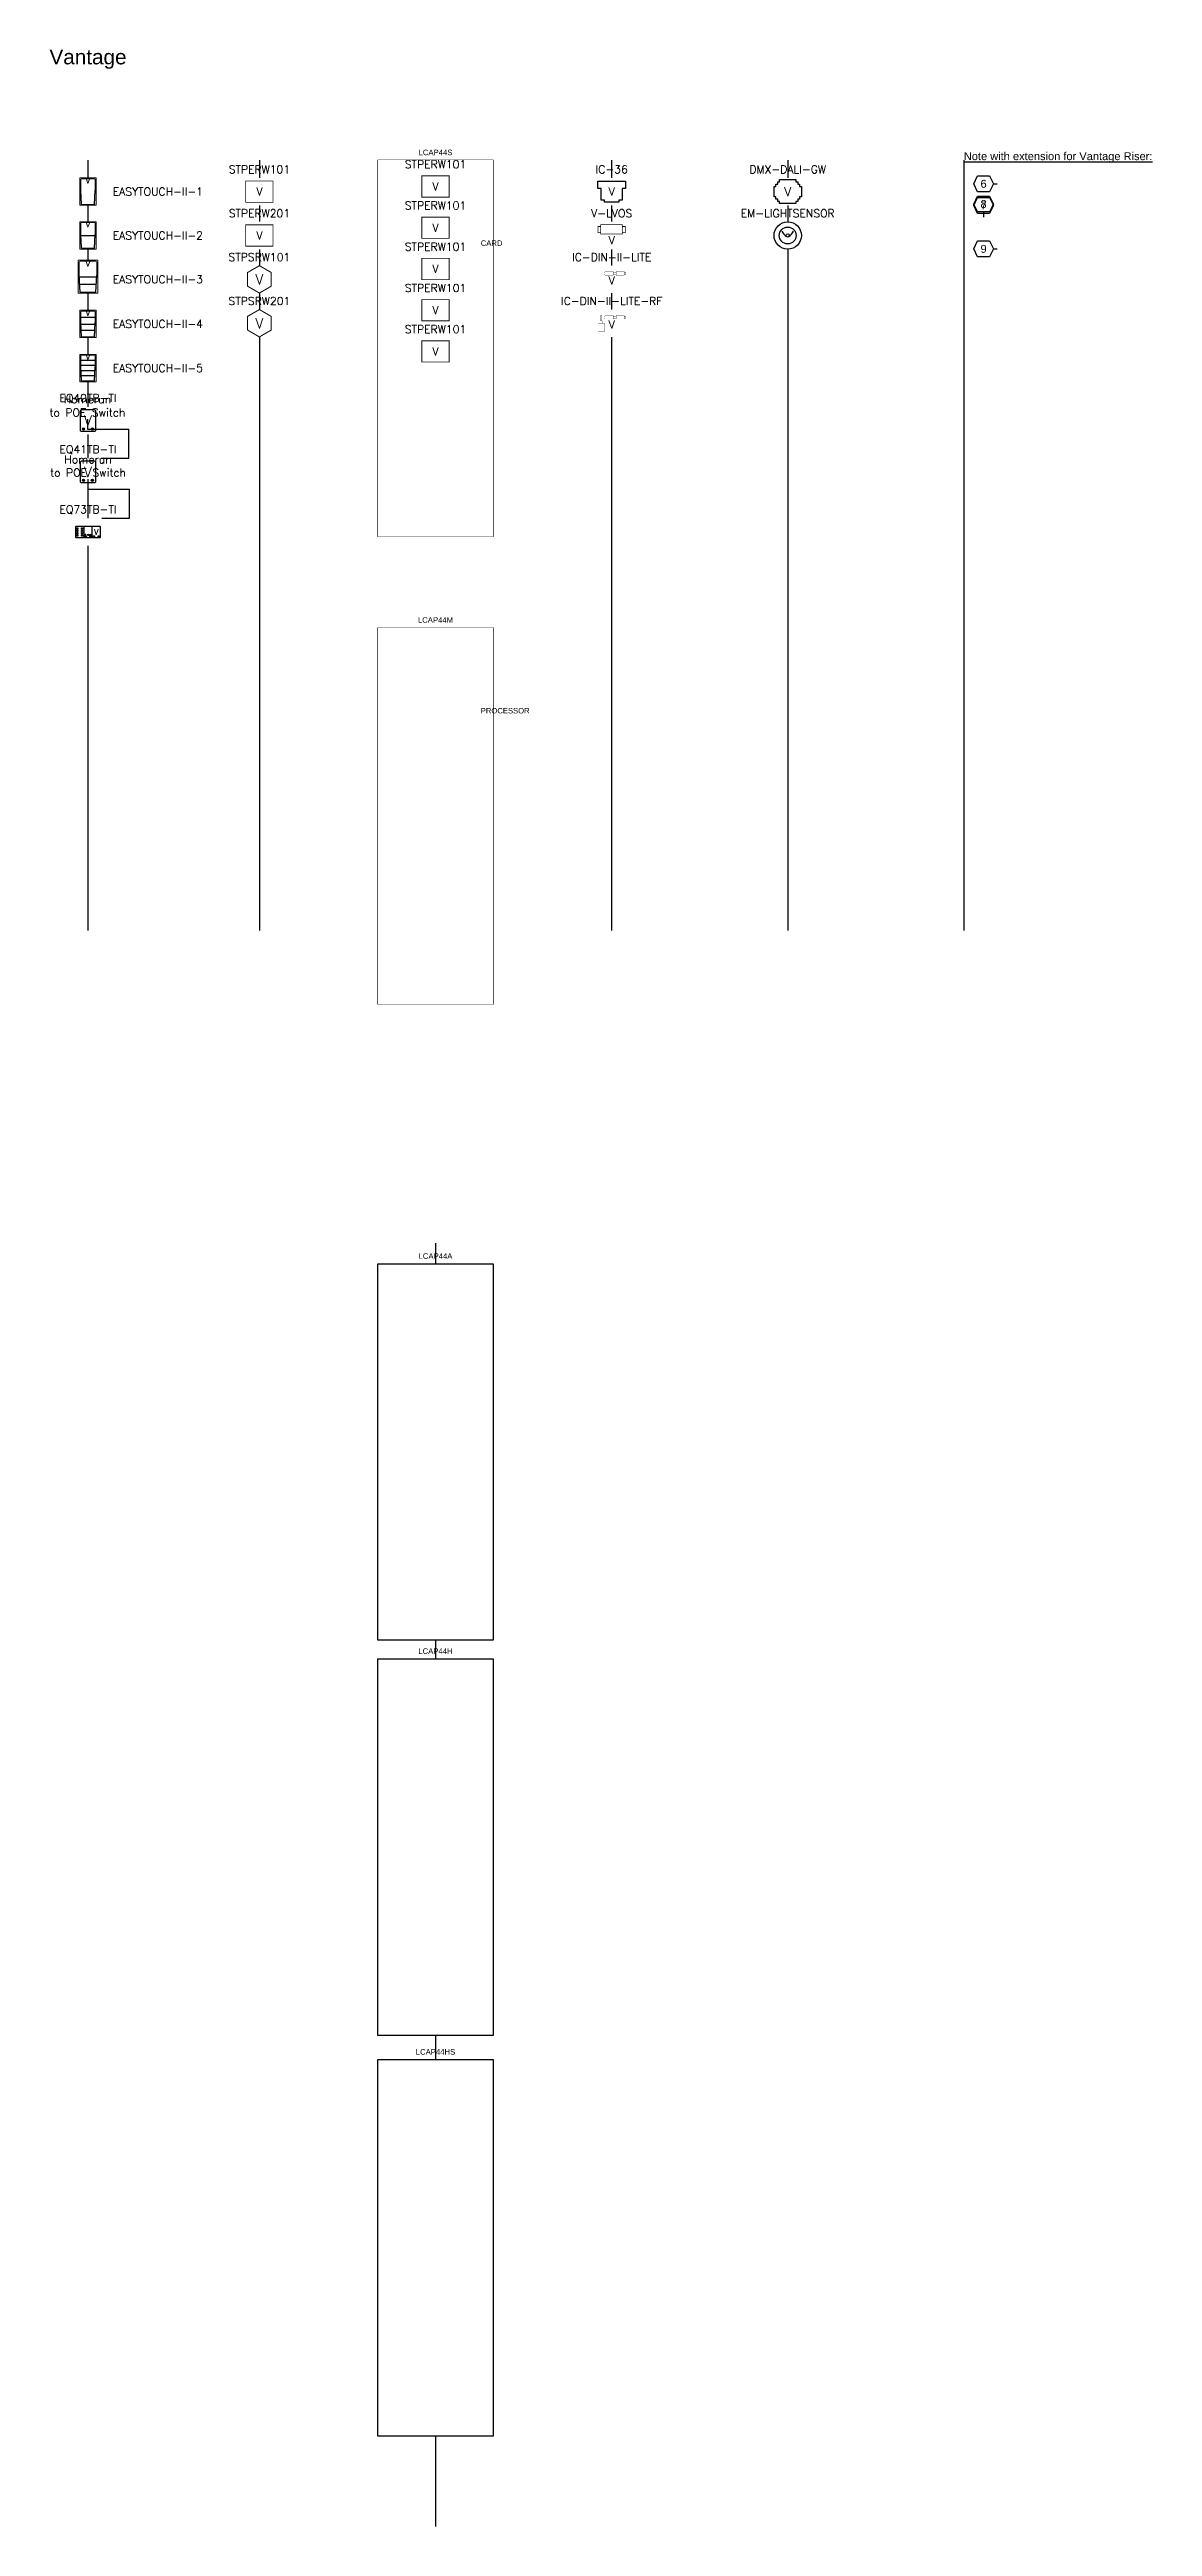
# Model space of a CAD drawing. Header units: inches. Extents: x -233 to 23, y -182 to 484.
# Drawn here: x -103.7 to -70.2, y -45 to 30.1 of the extents above; entities that cross this region are included whole.
import ezdxf
from ezdxf.enums import TextEntityAlignment as Align

# ---------------------------------------------------------------- set-up
doc = ezdxf.new("R2010")
doc.units = ezdxf.units.IN
doc.header["$MEASUREMENT"] = 0
doc.set_wipeout_variables(frame=1)
doc.styles.add('Arial', font='arial.ttf', dxfattribs={"height": 0.1875})
doc.styles.add('ROMANC', font='COMPLEX.SHX')
doc.styles.add('ROMANS', font='ROMANS.shx')
doc.styles.get("Standard").update_dxf_attribs({"font": 'arial.ttf'})

# ---------------------------------------------------------------- blocks, each defined once
blk = doc.blocks.new('V-IC-36')
blk.add_wipeout([(-0.415, 0.415), (0.415, 0.415), (0.415, -0.415), (-0.415, -0.415)])
at = {"linetype": 'Continuous'}
for p, q in [((-0.415, 0.097), (-0.415, 0.322)), ((-0.415, 0.322), (0.415, 0.322)), ((-0.316, 0.097), (-0.415, 0.097)), ((-0.316, -0.26), (-0.316, 0.097)), ((0.415, 0.097), (0.316, 0.097)), ((0.316, 0.097), (0.316, -0.26)), ((0.415, 0.322), (0.415, 0.097)), ((-0.217, -0.26), (-0.316, -0.26)), ((-0.217, -0.322), (-0.217, -0.26)), ((0.217, -0.322), (-0.217, -0.322)), ((0.217, -0.26), (0.217, -0.322)), ((0.316, -0.26), (0.217, -0.26))]:
    blk.add_line(p, q, dxfattribs=at)
at = {"style": 'ROMANC'}
blk.add_text('V', height=0.242, dxfattribs=at).set_placement((0, 0), align=Align.MIDDLE_CENTER)
at = {"insert": (0, 0.674), "char_height": 0.24, "width": 5.724, "attachment_point": 5, "style": 'ROMANS'}
blk.add_mtext('IC-36', dxfattribs=at)
blk = doc.blocks.new('V-IC-DIN-II-LITE')
blk.add_wipeout([(-0.415, 0.415), (0.415, 0.415), (0.415, -0.415), (-0.415, -0.415)])
at = {"linetype": 'Continuous', "const_width": 0.00805}
for points in [[(-0.203, 0.146), (-0.234, 0.146), (-0.234, 0.215), (-0.203, 0.215)], [(0.043, 0.215), (0.136, 0.215)], [(0.136, 0.146), (0.043, 0.146)], [(0.382, 0.215), (0.415, 0.215), (0.415, 0.146), (0.382, 0.146)]]:
    blk.add_lwpolyline(points, dxfattribs=at)
for points in [[(-0.203, 0.236), (0.043, 0.236), (0.043, 0.128), (-0.203, 0.128)], [(0.136, 0.236), (0.382, 0.236), (0.382, 0.128), (0.136, 0.128)]]:
    blk.add_lwpolyline(points, close=True, dxfattribs=at)
at = {"style": 'ROMANC'}
blk.add_text('V', height=0.242, dxfattribs=at).set_placement((0.001, -0.035), align=Align.MIDDLE_CENTER)
at = {"insert": (0, 0.674), "char_height": 0.24, "width": 5.724, "attachment_point": 5, "style": 'ROMANS'}
blk.add_mtext('IC-DIN-II-LITE', dxfattribs=at)
blk = doc.blocks.new('V-IC-DIN-II-LITE-RF')
blk.add_wipeout([(-0.415, 0.415), (0.415, 0.415), (0.415, -0.415), (-0.415, -0.415)])
at = {"linetype": 'Continuous', "const_width": 0.00805}
for points in [[(-0.415, 0.006), (-0.22, 0.006), (-0.22, -0.247), (-0.415, -0.247)], [(-0.203, 0.236), (0.043, 0.236), (0.043, 0.128), (-0.203, 0.128)], [(0.136, 0.236), (0.382, 0.236), (0.382, 0.128), (0.136, 0.128)]]:
    blk.add_lwpolyline(points, close=True, dxfattribs=at)
for points in [[(-0.29, 0.006), (-0.29, 0.076), (-0.308, 0.076), (-0.308, 0.246), (-0.327, 0.246), (-0.327, 0.076), (-0.345, 0.076), (-0.345, 0.006)], [(-0.203, 0.146), (-0.234, 0.146), (-0.234, 0.215), (-0.203, 0.215)], [(0.043, 0.215), (0.136, 0.215)], [(0.136, 0.146), (0.043, 0.146)], [(0.382, 0.215), (0.415, 0.215), (0.415, 0.146), (0.382, 0.146)]]:
    blk.add_lwpolyline(points, dxfattribs=at)
at = {"style": 'ROMANC'}
blk.add_text('V', height=0.242, dxfattribs=at).set_placement((0.001, -0.035), align=Align.MIDDLE_CENTER)
at = {"insert": (0, 0.674), "char_height": 0.24, "width": 5.724, "attachment_point": 5, "style": 'ROMANS'}
blk.add_mtext('IC-DIN-II-LITE-RF', dxfattribs=at)
blk = doc.blocks.new('V-EM-LIGHTSENSOR')
blk.add_wipeout([(-0.415, 0.415), (0.415, 0.415), (0.415, -0.415), (-0.415, -0.415)])
for radius in [0.415, 0.256, 0.0502]:
    blk.add_circle((0, 0), radius)
for centre, start, end in [((0.544, 0.614), 214.07445, 228.01219), ((-0.544, 0.614), 311.98781, 325.92555)]:
    blk.add_arc(centre, 0.87, start, end)
at = {"insert": (0, 0.674), "char_height": 0.24, "width": 5.724, "attachment_point": 5, "style": 'ROMANS'}
blk.add_mtext('EM-LIGHTSENSOR', dxfattribs=at)
blk = doc.blocks.new('V-DMX-DALI-GW')
blk.add_wipeout([(-0.415, 0.415), (0.415, 0.415), (0.415, -0.415), (-0.415, -0.415)])
at = {"linetype": 'Continuous'}
blk.add_lwpolyline([(0.415, 0), (0.415, -0.155), (0.359, -0.155), (0.359, -0.225), (0.303, -0.225), (0.303, -0.295), (0.247, -0.295), (0.247, -0.365), (-0.247, -0.365), (-0.247, -0.295), (-0.303, -0.295), (-0.303, -0.225), (-0.359, -0.225), (-0.359, -0.155), (-0.415, -0.155), (-0.415, 0), (-0.415, 0.155), (-0.359, 0.155), (-0.359, 0.225), (-0.303, 0.225), (-0.303, 0.295), (-0.247, 0.295), (-0.247, 0.365), (0.247, 0.365), (0.247, 0.295), (0.303, 0.295), (0.303, 0.225), (0.359, 0.225), (0.359, 0.155), (0.415, 0.155)], close=True, dxfattribs=at)
at = {"style": 'ROMANC'}
blk.add_text('V', height=0.274, dxfattribs=at).set_placement((0, 0), align=Align.MIDDLE_CENTER)
at = {"insert": (0, 0.674), "char_height": 0.24, "width": 5.724, "attachment_point": 5, "style": 'ROMANS'}
blk.add_mtext('DMX-DALI-GW', dxfattribs=at)
blk = doc.blocks.new('V-STPERW101')
blk.add_wipeout([(-0.415, 0.415), (0.415, 0.415), (0.415, -0.415), (-0.415, -0.415)])
at = {"linetype": 'Continuous', "const_width": 0.0241}
blk.add_lwpolyline([(-0.414, 0.322), (0.415, 0.322), (0.415, -0.322), (-0.414, -0.322)], close=True, dxfattribs=at)
at = {"style": 'ROMANC'}
blk.add_text('V', height=0.242, dxfattribs=at).set_placement((0.001, 0), align=Align.MIDDLE_CENTER)
at = {"insert": (0, 0.674), "char_height": 0.24, "width": 5.724, "attachment_point": 5, "style": 'ROMANS'}
blk.add_mtext('STPERW101', dxfattribs=at)
blk = doc.blocks.new('V-STPERW201')
blk.add_wipeout([(-0.415, 0.415), (0.415, 0.415), (0.415, -0.415), (-0.415, -0.415)])
at = {"linetype": 'Continuous', "const_width": 0.0241}
blk.add_lwpolyline([(-0.414, 0.322), (0.415, 0.322), (0.415, -0.322), (-0.414, -0.322)], close=True, dxfattribs=at)
at = {"style": 'ROMANC'}
blk.add_text('V', height=0.242, dxfattribs=at).set_placement((0.001, 0), align=Align.MIDDLE_CENTER)
at = {"insert": (0, 0.674), "char_height": 0.24, "width": 5.724, "attachment_point": 5, "style": 'ROMANS'}
blk.add_mtext('STPERW201', dxfattribs=at)
blk = doc.blocks.new('V-STPSRW101')
blk.add_wipeout([(-0.415, 0.415), (0.415, 0.415), (0.415, -0.415), (-0.415, -0.415)])
at = {"linetype": 'Continuous', "const_width": 0.0311}
blk.add_lwpolyline([(0, -0.415), (0.359, -0.207), (0.359, 0.208), (0, 0.415), (-0.359, 0.208), (-0.359, -0.207)], close=True, dxfattribs=at)
at = {"style": 'ROMANC'}
blk.add_text('V', height=0.312, dxfattribs=at).set_placement((0, 0), align=Align.MIDDLE_CENTER)
at = {"insert": (0, 0.674), "char_height": 0.24, "width": 5.724, "attachment_point": 5, "style": 'ROMANS'}
blk.add_mtext('STPSRW101', dxfattribs=at)
blk = doc.blocks.new('V-STPSRW201')
blk.add_wipeout([(-0.415, 0.415), (0.415, 0.415), (0.415, -0.415), (-0.415, -0.415)])
at = {"linetype": 'Continuous', "const_width": 0.0311}
blk.add_lwpolyline([(0, -0.415), (0.359, -0.207), (0.359, 0.208), (0, 0.415), (-0.359, 0.208), (-0.359, -0.207)], close=True, dxfattribs=at)
at = {"style": 'ROMANC'}
blk.add_text('V', height=0.312, dxfattribs=at).set_placement((0, 0), align=Align.MIDDLE_CENTER)
at = {"insert": (0, 0.674), "char_height": 0.24, "width": 5.724, "attachment_point": 5, "style": 'ROMANS'}
blk.add_mtext('STPSRW201', dxfattribs=at)
blk = doc.blocks.new('V-LVOS')
blk.add_wipeout([(-0.415, 0.415), (0.415, 0.415), (0.415, -0.415), (-0.415, -0.415)])
at = {"linetype": 'Continuous', "const_width": 0.0215}
for points in [[(-0.332, 0.088), (-0.415, 0.088), (-0.415, 0.273), (-0.332, 0.273)], [(0.327, 0.273), (0.415, 0.273), (0.415, 0.088), (0.327, 0.088)]]:
    blk.add_lwpolyline(points, dxfattribs=at)
blk.add_lwpolyline([(-0.332, 0.327), (0.327, 0.327), (0.327, 0.041), (-0.332, 0.041)], close=True, dxfattribs=at)
at = {"style": 'ROMANC'}
blk.add_text('V', height=0.242, dxfattribs=at).set_placement((0.001, -0.146), align=Align.MIDDLE_CENTER)
at = {"insert": (0, 0.674), "char_height": 0.24, "width": 5.724, "attachment_point": 5, "style": 'ROMANS'}
blk.add_mtext('V-LVOS', dxfattribs=at)
blk = doc.blocks.new('V-LCAP44S')
at = {"lineweight": 25}
blk.add_lwpolyline([(-1.75, 0), (1.75, 0), (1.75, -11.415), (-1.75, -11.415)], close=True, dxfattribs=at)
at = {"insert": (0, 0.232), "char_height": 0.1674, "width": 5.11071, "attachment_point": 5, "style": 'Arial'}
blk.add_mtext('LCAP44S', dxfattribs=at)
blk.add_wipeout([(-1.75, 0), (1.75, 0), (1.75, -11.415), (-1.75, -11.415)])
blk = doc.blocks.new('V-LCAP44A')
at = {"insert": (0, 0.232), "char_height": 0.1674, "width": 5.11071, "attachment_point": 5, "style": 'Arial'}
blk.add_mtext('LCAP44A', dxfattribs=at)
blk.add_wipeout([(-1.75, 0), (1.75, 0), (1.75, -11.415), (-1.75, -11.415)])
at = {"lineweight": 25}
blk.add_lwpolyline([(-1.75, 0), (1.75, 0), (1.75, -11.415), (-1.75, -11.415)], close=True, dxfattribs=at)
blk = doc.blocks.new('V-LCAP44H')
blk.add_wipeout([(-1.75, 0), (1.75, 0), (1.75, -11.415), (-1.75, -11.415)])
at = {"lineweight": 25}
blk.add_lwpolyline([(-1.75, 0), (1.75, 0), (1.75, -11.415), (-1.75, -11.415)], close=True, dxfattribs=at)
at = {"insert": (0, 0.232), "char_height": 0.1674, "width": 5.11071, "attachment_point": 5, "style": 'Arial'}
blk.add_mtext('LCAP44H', dxfattribs=at)
blk = doc.blocks.new('V-LCAP44HS')
blk.add_wipeout([(-1.75, 0), (1.75, 0), (1.75, -11.415), (-1.75, -11.415)])
at = {"lineweight": 25}
blk.add_lwpolyline([(-1.75, 0), (1.75, 0), (1.75, -11.415), (-1.75, -11.415)], close=True, dxfattribs=at)
at = {"insert": (0, 0.232), "char_height": 0.1674, "width": 5.11071, "attachment_point": 5, "style": 'Arial'}
blk.add_mtext('LCAP44HS', dxfattribs=at)
blk = doc.blocks.new('V-LCAP44M')
at = {"lineweight": 25}
blk.add_lwpolyline([(-1.75, 0), (1.75, 0), (1.75, -11.415), (-1.75, -11.415)], close=True, dxfattribs=at)
at = {"insert": (0, 0.232), "char_height": 0.1674, "width": 5.11071, "attachment_point": 5, "style": 'Arial'}
blk.add_mtext('LCAP44M', dxfattribs=at)
blk.add_wipeout([(-1.75, 0), (1.75, 0), (1.75, -11.415), (-1.75, -11.415)])
blk = doc.blocks.new('_V_HEX_NOTE_6')
at = {"color": 0, "linetype": 'Continuous'}
for p, q in [((-0.7108, 0), (-0.5908, 0.24)), ((-0.5908, -0.24), (-0.7108, 0)), ((-0.5908, 0.24), (-0.2308, 0.24)), ((-0.2308, 0.24), (-0.1108, 0)), ((-0.1108, 0), (-0.2308, -0.24)), ((-0.1108, 0), (0, 0)), ((-0.2308, -0.24), (-0.5908, -0.24))]:
    blk.add_line(p, q, dxfattribs=at)
at = {"color": 0, "linetype": 'Continuous', "style": 'Arial'}
blk.add_text('6', height=0.24, dxfattribs=at).set_placement((-0.4108, 0), align=Align.MIDDLE_CENTER)
blk = doc.blocks.new('_V_HEX_NOTE_7')
at = {"color": 0, "linetype": 'Continuous'}
for p, q in [((-0.3, 0.3508), (-0.18, 0.5908)), ((-0.18, 0.1108), (-0.3, 0.3508)), ((-0.18, 0.5908), (0.18, 0.5908)), ((0.18, 0.1108), (-0.18, 0.1108)), ((0, 0.1108), (0, 0)), ((0.18, 0.5908), (0.3, 0.3508)), ((0.3, 0.3508), (0.18, 0.1108))]:
    blk.add_line(p, q, dxfattribs=at)
at = {"color": 0, "linetype": 'Continuous', "style": 'Arial'}
blk.add_text('7', height=0.24, dxfattribs=at).set_placement((0, 0.3508), align=Align.MIDDLE_CENTER)
blk = doc.blocks.new('_V_HEX_NOTE_8')
at = {"color": 0, "linetype": 'Continuous'}
for p, q in [((-0.3, 0.3508), (-0.18, 0.5908)), ((-0.18, 0.1108), (-0.3, 0.3508)), ((-0.18, 0.5908), (0.18, 0.5908)), ((0.18, 0.1108), (-0.18, 0.1108)), ((0, 0.1108), (0, 0)), ((0.18, 0.5908), (0.3, 0.3508)), ((0.3, 0.3508), (0.18, 0.1108))]:
    blk.add_line(p, q, dxfattribs=at)
at = {"color": 0, "linetype": 'Continuous', "style": 'Arial'}
blk.add_text('8', height=0.24, dxfattribs=at).set_placement((0, 0.3508), align=Align.MIDDLE_CENTER)
blk = doc.blocks.new('_V_HEX_NOTE_9')
at = {"color": 0, "linetype": 'Continuous'}
for p, q in [((-0.7108, 0), (-0.5908, 0.24)), ((-0.5908, -0.24), (-0.7108, 0)), ((-0.5908, 0.24), (-0.2308, 0.24)), ((-0.2308, 0.24), (-0.1108, 0)), ((-0.1108, 0), (-0.2308, -0.24)), ((-0.1108, 0), (0, 0)), ((-0.2308, -0.24), (-0.5908, -0.24))]:
    blk.add_line(p, q, dxfattribs=at)
at = {"color": 0, "linetype": 'Continuous', "style": 'Arial'}
blk.add_text('9', height=0.24, dxfattribs=at).set_placement((-0.4108, 0), align=Align.MIDDLE_CENTER)
blk = doc.blocks.new('V-EASYTOUCH-II-5')
at = {"insert": (0.75, 0), "char_height": 0.24, "width": 5.724, "attachment_point": 4, "style": 'ROMANS'}
blk.add_mtext('EASYTOUCH-II-5', dxfattribs=at)
blk.add_wipeout([(-0.247, -0.415), (0.247, -0.415), (0.247, 0.415), (-0.247, 0.415)])
at = {"lineweight": 0}
for p, q in [((-0.221, 0.364), (-0.221, 0.032)), ((0.196, 0.389), (-0.196, 0.389)), ((0.221, 0.032), (0.221, 0.364)), ((-0.194, -0.389), (0.194, -0.389))]:
    blk.add_line(p, q, dxfattribs=at)
for p, q in [((0.221, 0.233), (-0.221, 0.233)), ((0.221, 0.078), (-0.221, 0.078)), ((-0.194, -0.389), (-0.221, 0.032)), ((0.194, -0.389), (0.221, 0.032)), ((0.214, -0.078), (-0.214, -0.078)), ((0.204, -0.234), (-0.204, -0.234))]:
    blk.add_line(p, q)
blk.add_lwpolyline([(-0.247, -0.415), (0.247, -0.415), (0.247, 0.415), (-0.247, 0.415)], close=True, dxfattribs=at)
for centre, start, end in [((-0.196, 0.364), 90, 180), ((0.196, 0.364), 0, 90)]:
    blk.add_arc(centre, 0.0257, start, end, dxfattribs=at)
at = {"style": 'ROMANC'}
blk.add_text('V', height=0.128, dxfattribs=at).set_placement((0, 0.314), align=Align.MIDDLE_CENTER)
blk = doc.blocks.new('V-EASYTOUCH-II-4')
at = {"insert": (0.75, 0), "char_height": 0.24, "width": 5.724, "attachment_point": 4, "style": 'ROMANS'}
blk.add_mtext('EASYTOUCH-II-4', dxfattribs=at)
blk.add_wipeout([(-0.247, -0.415), (0.247, -0.415), (0.247, 0.415), (-0.247, 0.415)])
at = {"lineweight": 0}
for p, q in [((-0.221, 0.364), (-0.221, 0.032)), ((0.196, 0.389), (-0.196, 0.389)), ((0.221, 0.032), (0.221, 0.364)), ((-0.194, -0.389), (0.194, -0.389))]:
    blk.add_line(p, q, dxfattribs=at)
for p, q in [((0.221, 0.198), (-0.221, 0.198)), ((-0.194, -0.389), (-0.221, 0.032)), ((0.194, -0.389), (0.221, 0.032)), ((0.218, -0.013), (-0.218, -0.013)), ((0.206, -0.201), (-0.206, -0.201))]:
    blk.add_line(p, q)
blk.add_lwpolyline([(-0.247, -0.415), (0.247, -0.415), (0.247, 0.415), (-0.247, 0.415)], close=True, dxfattribs=at)
for centre, start, end in [((-0.196, 0.364), 90, 180), ((0.196, 0.364), 0, 90)]:
    blk.add_arc(centre, 0.0257, start, end, dxfattribs=at)
at = {"style": 'ROMANC'}
blk.add_text('V', height=0.128, dxfattribs=at).set_placement((0, 0.314), align=Align.MIDDLE_CENTER)
blk = doc.blocks.new('V-EASYTOUCH-II-3')
at = {"insert": (0.75, 0), "char_height": 0.24, "width": 5.724, "attachment_point": 4, "style": 'ROMANS'}
blk.add_mtext('EASYTOUCH-II-3', dxfattribs=at)
blk.add_wipeout([(-0.297, -0.415), (0.297, -0.415), (0.297, 0.585), (-0.297, 0.585)])
at = {"lineweight": 0}
for p, q in [((-0.267, 0.523), (-0.267, 0.124)), ((0.236, 0.554), (-0.236, 0.554)), ((0.267, 0.124), (0.267, 0.523)), ((-0.233, -0.384), (0.233, -0.384))]:
    blk.add_line(p, q, dxfattribs=at)
for p, q in [((-0.233, -0.384), (-0.267, 0.124)), ((0.263, 0.07), (-0.263, 0.07)), ((0.233, -0.384), (0.267, 0.124)), ((0.248, -0.157), (-0.248, -0.157))]:
    blk.add_line(p, q)
blk.add_lwpolyline([(-0.297, -0.415), (0.297, -0.415), (0.297, 0.585), (-0.297, 0.585)], close=True, dxfattribs=at)
for centre, start, end in [((-0.236, 0.523), 90, 180), ((0.236, 0.523), 0, 90)]:
    blk.add_arc(centre, 0.0309, start, end, dxfattribs=at)
at = {"style": 'ROMANC'}
blk.add_text('V', height=0.155, dxfattribs=at).set_placement((0, 0.464), align=Align.MIDDLE_CENTER)
blk = doc.blocks.new('V-EASYTOUCH-II-2')
at = {"insert": (0.75, 0), "char_height": 0.24, "width": 5.724, "attachment_point": 4, "style": 'ROMANS'}
blk.add_mtext('EASYTOUCH-II-2', dxfattribs=at)
blk.add_wipeout([(-0.247, -0.415), (0.247, -0.415), (0.247, 0.415), (-0.247, 0.415)])
at = {"lineweight": 0}
for p, q in [((-0.221, 0.364), (-0.221, 0.032)), ((0.196, 0.389), (-0.196, 0.389)), ((0.221, 0.032), (0.221, 0.364)), ((-0.194, -0.389), (0.194, -0.389))]:
    blk.add_line(p, q, dxfattribs=at)
for p, q in [((-0.194, -0.389), (-0.221, 0.032)), ((0.194, -0.389), (0.221, 0.032)), ((0.218, -0.013), (-0.218, -0.013))]:
    blk.add_line(p, q)
blk.add_lwpolyline([(-0.247, -0.415), (0.247, -0.415), (0.247, 0.415), (-0.247, 0.415)], close=True, dxfattribs=at)
for centre, start, end in [((-0.196, 0.364), 90, 180), ((0.196, 0.364), 0, 90)]:
    blk.add_arc(centre, 0.0257, start, end, dxfattribs=at)
at = {"style": 'ROMANC'}
blk.add_text('V', height=0.128, dxfattribs=at).set_placement((0, 0.314), align=Align.MIDDLE_CENTER)
blk = doc.blocks.new('V-EASYTOUCH-II-1')
at = {"insert": (0.75, 0), "char_height": 0.24, "width": 5.724, "attachment_point": 4, "style": 'ROMANS'}
blk.add_mtext('EASYTOUCH-II-1', dxfattribs=at)
blk.add_wipeout([(-0.247, -0.415), (0.247, -0.415), (0.247, 0.415), (-0.247, 0.415)])
at = {"lineweight": 0}
for p, q in [((-0.221, 0.364), (-0.221, 0.032)), ((0.196, 0.389), (-0.196, 0.389)), ((0.221, 0.032), (0.221, 0.364)), ((-0.194, -0.389), (0.194, -0.389))]:
    blk.add_line(p, q, dxfattribs=at)
for p, q in [((-0.194, -0.389), (-0.221, 0.032)), ((0.194, -0.389), (0.221, 0.032))]:
    blk.add_line(p, q)
blk.add_lwpolyline([(-0.247, -0.415), (0.247, -0.415), (0.247, 0.415), (-0.247, 0.415)], close=True, dxfattribs=at)
for centre, start, end in [((-0.196, 0.364), 90, 180), ((0.196, 0.364), 0, 90)]:
    blk.add_arc(centre, 0.0257, start, end, dxfattribs=at)
at = {"style": 'ROMANC'}
blk.add_text('V', height=0.128, dxfattribs=at).set_placement((0, 0.314), align=Align.MIDDLE_CENTER)
blk = doc.blocks.new('V-EQ40TB-TI')
at = {"linetype": 'Continuous'}
blk.add_wipeout([(0.397, -0.415), (-0.397, -0.415), (-0.397, 0.415), (0.397, 0.415)], dxfattribs=at)
blk.add_lwpolyline([(-0.189, 0.332), (0.189, 0.332, -0.414214), (0.231, 0.29), (0.231, -0.29, -0.414214), (0.189, -0.332), (-0.189, -0.332, -0.414214), (-0.231, -0.29), (-0.231, 0.29, -0.414214)], format="xyb", close=True, dxfattribs=at)
for points in [[(-0.113, -0.25), (-0.136, -0.25), (-0.159, -0.25)], [(0.159, -0.25), (0.136, -0.25), (0.113, -0.25)], [(0.136, -0.273), (0.136, -0.25), (0.136, -0.227)]]:
    blk.add_lwpolyline(points)
for centre in [(-0.136, -0.25), (0.136, -0.25)]:
    blk.add_circle(centre, 0.035)
at = {"style": 'ROMANC'}
blk.add_text('V', height=0.312, dxfattribs=at).set_placement((0, 0), align=Align.MIDDLE_CENTER)
at = {"insert": (0, 0.674), "char_height": 0.24, "width": 5.724, "attachment_point": 5, "style": 'ROMANS'}
blk.add_mtext('EQ40TB-TI', dxfattribs=at)
blk = doc.blocks.new('V-EQ41TB-TI')
for p, q in [((-0.018, 1.6), (-0.018, 1.3)), ((-0.018, 1.3), (1.242, 1.3)), ((1.242, 0.415), (1.242, 1.3))]:
    blk.add_line(p, q)
at = {"insert": (-0.018, 2), "char_height": 0.24, "width": 5.724, "attachment_point": 5, "style": 'ROMANS'}
blk.add_mtext('Homerun\\Pto POE Switch', dxfattribs=at)
at = {"linetype": 'Continuous'}
blk.add_wipeout([(0.397, -0.415), (-0.397, -0.415), (-0.397, 0.415), (0.397, 0.415)], dxfattribs=at)
blk.add_line((0.397, 0.415), (1.242, 0.415))
blk.add_lwpolyline([(-0.189, 0.332), (0.189, 0.332, -0.414214), (0.231, 0.29), (0.231, -0.29, -0.414214), (0.189, -0.332), (-0.189, -0.332, -0.414214), (-0.231, -0.29), (-0.231, 0.29, -0.414214)], format="xyb", close=True, dxfattribs=at)
for points in [[(-0.113, -0.25), (-0.136, -0.25), (-0.159, -0.25)], [(0.159, -0.25), (0.136, -0.25), (0.113, -0.25)], [(0.136, -0.273), (0.136, -0.25), (0.136, -0.227)]]:
    blk.add_lwpolyline(points)
for centre in [(-0.136, -0.25), (0.136, -0.25)]:
    blk.add_circle(centre, 0.035)
at = {"style": 'ROMANC'}
blk.add_text('V', height=0.312, dxfattribs=at).set_placement((0, 0), align=Align.MIDDLE_CENTER)
at = {"insert": (0, 0.674), "char_height": 0.24, "width": 5.724, "attachment_point": 5, "style": 'ROMANS'}
blk.add_mtext('EQ41TB-TI', dxfattribs=at)
blk = doc.blocks.new('V-EQ73TB-TI')
for p, q in [((0, 1.6), (0, 1.3)), ((0, 1.3), (1.26, 1.3)), ((1.26, 0.415), (1.26, 1.3))]:
    blk.add_line(p, q)
at = {"insert": (0, 2), "char_height": 0.24, "width": 5.724, "attachment_point": 5, "style": 'ROMANS'}
blk.add_mtext('Homerun\\Pto POE Switch', dxfattribs=at)
blk.add_wipeout([(-0.415, 0.415), (0.415, 0.415), (0.415, -0.415), (-0.415, -0.415)])
at = {"linetype": 'Continuous'}
blk.add_wipeout([(0, -0.217), (-0.415, -0.217), (-0.415, 0.217), (0.415, 0.217), (0.415, -0.217)], dxfattribs=at)
for p, q in [((0.415, 0.415), (1.26, 0.415)), ((-0.061, -0.069), (-0.096, -0.086)), ((-0.096, -0.069), (-0.096, -0.103)), ((-0.061, -0.103), (-0.096, -0.086)), ((-0.061, -0.103), (-0.061, -0.069)), ((0, -0.103), (0, -0.069)), ((0, -0.069), (0.035, -0.086)), ((0, -0.103), (0.035, -0.086)), ((0.061, -0.103), (0.061, -0.069)), ((0.061, -0.069), (0.096, -0.086)), ((0.061, -0.103), (0.096, -0.086)), ((0.096, -0.069), (0.096, -0.103))]:
    blk.add_line(p, q)
for points in [[(-0.35, 0.174), (-0.152, 0.174, -0.414214), (-0.13, 0.152), (-0.13, -0.152, -0.414214), (-0.152, -0.174), (-0.35, -0.174, -0.414214), (-0.372, -0.152), (-0.372, 0.152, -0.414214)], [(-0.099, 0.174), (0.099, 0.174, -0.414214), (0.121, 0.152), (0.121, -0.152, -0.414214), (0.099, -0.174), (-0.099, -0.174, -0.414214), (-0.121, -0.152), (-0.121, 0.152, -0.414214)], [(0.152, 0.174), (0.35, 0.174, -0.414214), (0.372, 0.152), (0.372, -0.152, -0.414214), (0.35, -0.174), (0.152, -0.174, -0.414214), (0.13, -0.152), (0.13, 0.152, -0.414214)]]:
    blk.add_lwpolyline(points, format="xyb", close=True, dxfattribs=at)
for points in [[(-0.31, 0.112), (-0.322, 0.112), (-0.334, 0.112)], [(-0.31, 0.056), (-0.322, 0.056), (-0.334, 0.056)], [(-0.31, 0), (-0.322, 0), (-0.334, 0)], [(-0.168, 0.112), (-0.18, 0.112), (-0.192, 0.112)], [(-0.168, 0.056), (-0.18, 0.056), (-0.192, 0.056)], [(-0.168, 0), (-0.18, 0), (-0.192, 0)], [(-0.18, 0.124), (-0.18, 0.112), (-0.18, 0.1)], [(-0.18, 0.044), (-0.18, 0.056), (-0.18, 0.068)], [(-0.18, -0.012), (-0.18, 0), (-0.18, 0.012)], [(-0.31, -0.056), (-0.322, -0.056), (-0.334, -0.056)], [(-0.31, -0.112), (-0.322, -0.112), (-0.334, -0.112)], [(-0.168, -0.056), (-0.18, -0.056), (-0.192, -0.056)], [(-0.168, -0.112), (-0.18, -0.112), (-0.192, -0.112)], [(-0.18, -0.044), (-0.18, -0.056), (-0.18, -0.068)], [(-0.18, -0.124), (-0.18, -0.112), (-0.18, -0.1)], [(-0.059, -0.131), (-0.071, -0.131), (-0.083, -0.131)], [(0.083, -0.131), (0.071, -0.131), (0.059, -0.131)], [(0.071, -0.143), (0.071, -0.131), (0.071, -0.119)], [(0.192, -0.131), (0.18, -0.131), (0.168, -0.131)], [(0.334, -0.131), (0.322, -0.131), (0.31, -0.131)], [(0.322, -0.143), (0.322, -0.131), (0.322, -0.119)]]:
    blk.add_lwpolyline(points)
for centre in [(-0.322, 0.112), (-0.322, 0.056), (-0.322, 0), (-0.18, 0.112), (-0.18, 0.056), (-0.18, 0), (-0.322, -0.056), (-0.322, -0.112), (-0.18, -0.056), (-0.18, -0.112), (-0.071, -0.131), (0.071, -0.131), (0.18, -0.131), (0.322, -0.131)]:
    blk.add_circle(centre, 0.0183)
at = {"style": 'ROMANC'}
blk.add_text('V', height=0.163, dxfattribs=at).set_placement((0.251, 0), align=Align.MIDDLE_CENTER)
at = {"insert": (0, 0.674), "char_height": 0.24, "width": 5.724, "attachment_point": 5, "style": 'ROMANS'}
blk.add_mtext('EQ73TB-TI', dxfattribs=at)

msp = doc.modelspace()

# ---------------------------------------------------------------- linework, layer by layer
for p, q in [((-102.52187, 26.71101), (-102.52187, 3.35994)), ((-97.32512, 26.71102), (-97.32512, 3.35995)), ((-86.64655, 26.71102), (-86.64655, 3.35995)), ((-81.30726, 26.71102), (-81.30726, 3.35995)), ((-75.96798, 26.71102), (-75.96798, 3.35995)), ((-91.98584, -6.11709), (-91.98584, -45.02539))]:
    msp.add_line(p, q)

# ---------------------------------------------------------------- block references
ref = msp.add_blockref('V-LCAP44S', (-91.98584, 26.71102))
ref.add_attrib('POSITION_5', 'CARD', dxfattribs={"height": 0.165995, "style": 'Arial'}).set_placement((-90.61318, 24.19454), align=Align.MIDDLE_LEFT)
for name, p in [('_V_HEX_NOTE_6', (-74.95718, 25.99316)), ('_V_HEX_NOTE_8', (-75.36798, 25.02907)), ('_V_HEX_NOTE_7', (-75.36798, 24.98492)), ('_V_HEX_NOTE_9', (-74.95718, 24.02082))]:
    msp.add_blockref(name, p)
ref = msp.add_blockref('V-LCAP44M', (-91.98584, 12.53671))
ref.add_attrib('POSITION_5', 'PROCESSOR', dxfattribs={"height": 0.165995, "style": 'Arial'}).set_placement((-90.61318, 10.02023), align=Align.MIDDLE_LEFT)

# ---------------------------------------------------------------- texts
msp.add_text('%%UNote with extension for Vantage Riser:', height=0.24).set_placement((-75.96798, 26.71102))
at = {"insert": (-102.52187, 29.77096), "char_height": 0.449284, "attachment_point": 5}
msp.add_mtext_dynamic_manual_height_columns('Vantage', width=26.7906867, gutter_width=1, heights=[0], dxfattribs=at)

# ---------------------------------------------------------------- next in the draw order: block references
for name, p in [('V-STPERW101', (-97.32512, 25.75604)), ('V-STPERW101', (-91.98584, 25.91102)), ('V-IC-36', (-86.64371, 25.75604)), ('V-EASYTOUCH-II-1', (-102.52187, 25.75604)), ('V-EM-LIGHTSENSOR', (-81.30726, 24.42604)), ('V-EASYTOUCH-II-3', (-102.52187, 23.09604)), ('V-IC-DIN-II-LITE', (-86.64371, 23.09604)), ('V-EASYTOUCH-II-4', (-102.52187, 21.7445)), ('V-EASYTOUCH-II-5', (-102.52187, 20.4058)), ('V-LCAP44A', (-91.98584, -6.74588)), ('V-LCAP44HS', (-91.98584, -30.87191))]:
    msp.add_blockref(name, p)

# ---------------------------------------------------------------- next in the draw order: block references
for name, p in [('V-DMX-DALI-GW', (-81.30726, 25.75604)), ('V-EASYTOUCH-II-2', (-102.52187, 24.42604)), ('V-STPERW201', (-97.32512, 24.42604)), ('V-STPERW101', (-91.98584, 24.66102)), ('V-LVOS', (-86.64371, 24.42604)), ('V-IC-DIN-II-LITE-RF', (-86.64371, 21.76604)), ('V-EQ40TB-TI', (-102.52187, 18.81417)), ('V-LCAP44H', (-91.98584, -18.72169))]:
    msp.add_blockref(name, p)

# ---------------------------------------------------------------- next in the draw order: block references
for name, p in [('V-STPERW101', (-91.98584, 23.41102)), ('V-STPSRW101', (-97.32512, 23.09604)), ('V-EQ41TB-TI', (-102.52187, 17.25813))]:
    msp.add_blockref(name, p)

# ---------------------------------------------------------------- next in the draw order: block references
for name, p in [('V-STPSRW201', (-97.32512, 21.76604)), ('V-STPERW101', (-91.98522, 22.16102)), ('V-EQ73TB-TI', (-102.52187, 15.43783))]:
    msp.add_blockref(name, p)

# ---------------------------------------------------------------- next in the draw order: block references
msp.add_blockref('V-STPERW101', (-91.98522, 20.91102))

doc.saveas('drawing.dxf')
